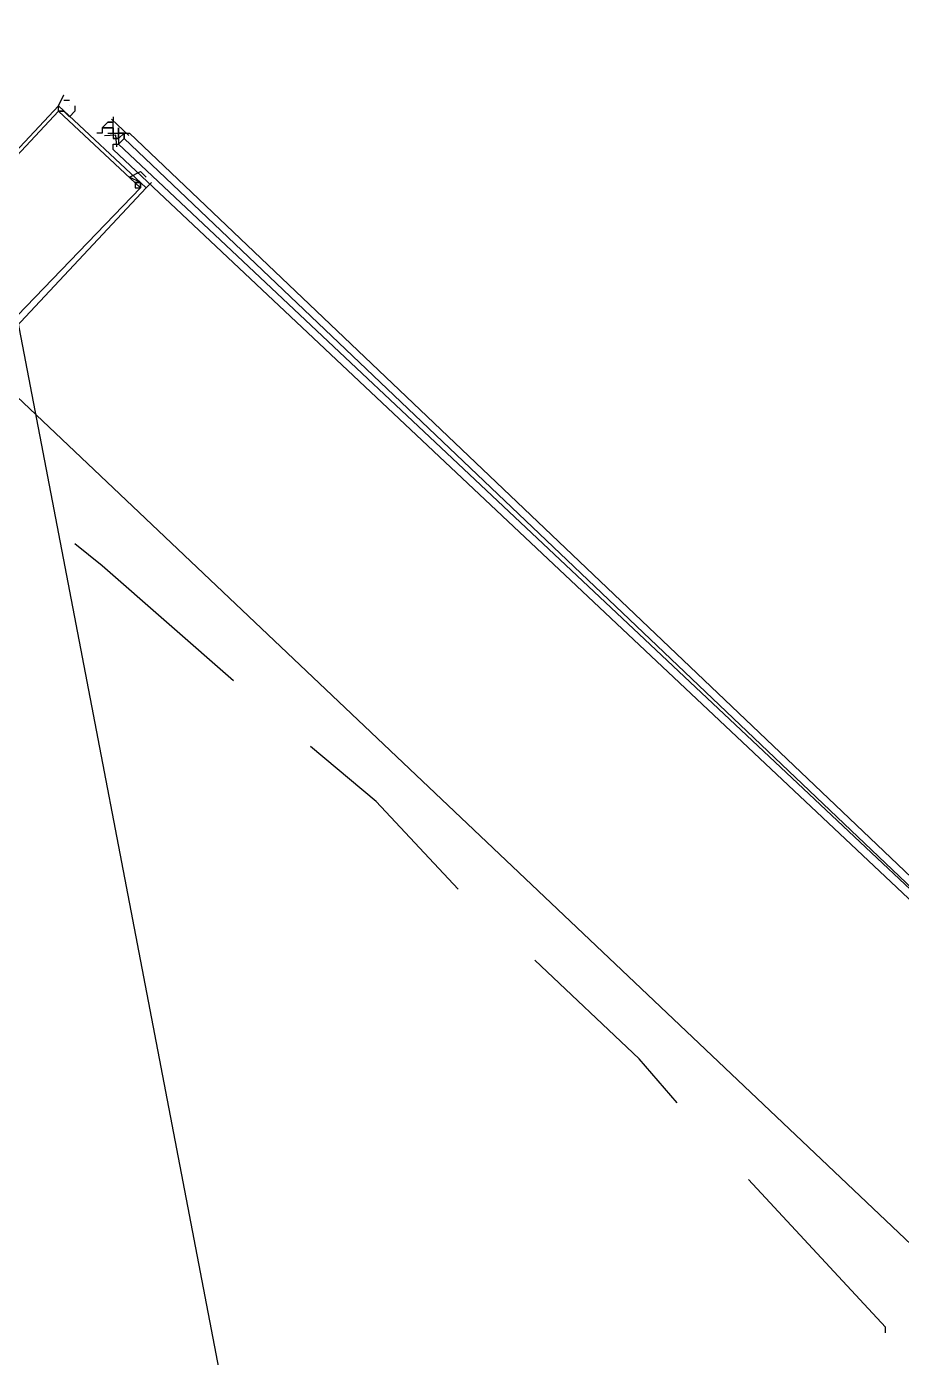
# Model space of a CAD drawing. Header units: feet. Extents: x -84 to 198, y -22 to 181.
# Drawn here: x 117.269 to 119.399, y 55.771 to 59.011 of the extents above; entities that cross this region are included whole.
import ezdxf

# ---------------------------------------------------------------- set-up
doc = ezdxf.new("R2010")
doc.units = ezdxf.units.FT
doc.layers.add('A-LINEA', color=7, linetype='CONTINUOUS')

msp = doc.modelspace()

# ---------------------------------------------------------------- linework, layer by layer
at = {"layer": 'A-LINEA'}
for p, q in [((121.3249, 37.0601), (117.1103, 59.0105)), ((121.3249, 37.0601), (117.1103, 59.0105)), ((117.3733, 58.8178), (117.3733, 58.8178)), ((117.3733, 58.8178), (117.3733, 58.8178)), ((117.4533, 58.7644), (117.4533, 58.7644)), ((117.4533, 58.7644), (117.4533, 58.7644)), ((117.4533, 58.7644), (117.4533, 58.7644)), ((117.4533, 58.7644), (117.4533, 58.7644)), ((117.4533, 58.7644), (117.4533, 58.7644)), ((117.4533, 58.7644), (117.4533, 58.7644)), ((117.4533, 58.7644), (117.4533, 58.7644)), ((117.4533, 58.7644), (117.4533, 58.7644)), ((117.4533, 58.7644), (117.4667, 58.7644)), ((117.4533, 58.7644), (117.4533, 58.7644)), ((117.4533, 58.7644), (117.4667, 58.7644)), ((117.4533, 58.7644), (117.4667, 58.7644)), ((117.4533, 58.7644), (117.4533, 58.7644)), ((117.4533, 58.7644), (117.4533, 58.7644)), ((117.4533, 58.7644), (117.4533, 58.7644)), ((117.4533, 58.7644), (117.4533, 58.7644)), ((117.4533, 58.7644), (117.4533, 58.7644)), ((117.4667, 58.7644), (117.4533, 58.7644)), ((117.4533, 58.7644), (117.4533, 58.7644)), ((117.4533, 58.7644), (117.4533, 58.7644)), ((117.4533, 58.7644), (117.4533, 58.7644)), ((117.4533, 58.7644), (117.4533, 58.7644)), ((117.4533, 58.7644), (117.4533, 58.7644)), ((117.4533, 58.7644), (117.4533, 58.7644)), ((117.4533, 58.7644), (117.4533, 58.7644)), ((117.4533, 58.7644), (117.4533, 58.7644)), ((117.4533, 58.7644), (117.4533, 58.7644)), ((117.4533, 58.7644), (117.4533, 58.7644)), ((117.4533, 58.7644), (117.4667, 58.7644)), ((117.4533, 58.7644), (117.4533, 58.7644)), ((117.4533, 58.7644), (117.4667, 58.7644)), ((117.4533, 58.7644), (117.4667, 58.7644)), ((117.4533, 58.7644), (117.4533, 58.7644)), ((117.4533, 58.7644), (117.4533, 58.7644)), ((117.4533, 58.7644), (117.4533, 58.7644)), ((117.4533, 58.7644), (117.4533, 58.7644)), ((117.4533, 58.7644), (117.4533, 58.7644)), ((117.4667, 58.7644), (117.4533, 58.7644)), ((117.4533, 58.7644), (117.4533, 58.7644)), ((117.4533, 58.7644), (117.4533, 58.7644)), ((117.4667, 58.7778), (117.4667, 58.7778)), ((117.4667, 58.7778), (117.48, 58.7778)), ((117.4667, 58.7778), (117.4667, 58.7778)), ((117.4667, 58.7778), (117.4667, 58.7778)), ((117.4667, 58.7778), (117.4667, 58.7778)), ((117.4667, 58.7778), (117.4667, 58.7778)), ((117.4667, 58.7778), (117.4667, 58.7778)), ((117.4667, 58.7778), (117.4667, 58.7778)), ((117.4667, 58.7778), (117.48, 58.7778)), ((117.4667, 58.7778), (117.4667, 58.7778)), ((117.4667, 58.7778), (117.48, 58.7778)), ((117.4667, 58.7778), (117.4667, 58.7778)), ((117.4667, 58.7778), (117.4667, 58.7778)), ((117.4667, 58.7778), (117.4667, 58.7778)), ((117.4667, 58.7778), (117.4667, 58.7778)), ((117.4667, 58.7778), (117.4667, 58.7778)), ((117.4667, 58.7778), (117.4667, 58.7778)), ((117.4667, 58.7778), (117.48, 58.7778)), ((117.4667, 58.7644), (117.48, 58.7644)), ((117.4667, 58.7644), (117.4667, 58.7644)), ((117.4667, 58.7644), (117.4667, 58.7644)), ((117.4667, 58.7644), (117.48, 58.7644)), ((117.4667, 58.7644), (117.4667, 58.7644)), ((117.4667, 58.7644), (117.4667, 58.7644)), ((117.4667, 58.7644), (117.4667, 58.7644)), ((117.4667, 58.7644), (117.4667, 58.7644)), ((117.4667, 58.7644), (117.4667, 58.7644)), ((117.4667, 58.7644), (117.4667, 58.7644)), ((117.4667, 58.7644), (117.4667, 58.7644)), ((117.4667, 58.7644), (117.4667, 58.7644)), ((117.4667, 58.7644), (117.4667, 58.7644)), ((117.4667, 58.7644), (117.4667, 58.7644)), ((117.4667, 58.7644), (117.4667, 58.7644)), ((117.4667, 58.7644), (117.4667, 58.7644)), ((117.4667, 58.7644), (117.4667, 58.7644)), ((117.4667, 58.7644), (117.4667, 58.7644)), ((117.4667, 58.7644), (117.4667, 58.7644)), ((117.4667, 58.7644), (117.4667, 58.7644)), ((117.4667, 58.7644), (117.4667, 58.7644)), ((117.48, 58.7644), (117.4667, 58.7644)), ((117.48, 58.7644), (117.4667, 58.7644)), ((117.4667, 58.7644), (117.4667, 58.7644)), ((117.4667, 58.7644), (117.4667, 58.7644)), ((117.4667, 58.7644), (117.48, 58.7644)), ((117.4667, 58.7644), (117.4667, 58.7644)), ((117.4667, 58.7644), (117.4667, 58.7644)), ((117.4667, 58.7644), (117.48, 58.7644)), ((117.4667, 58.7644), (117.4667, 58.7644)), ((117.4667, 58.7644), (117.4667, 58.7644)), ((117.4667, 58.7644), (117.4667, 58.7644)), ((117.4667, 58.7644), (117.4667, 58.7644)), ((117.4667, 58.7644), (117.4667, 58.7644)), ((117.4667, 58.7644), (117.4667, 58.7644)), ((117.4667, 58.7644), (117.4667, 58.7644)), ((117.4667, 58.7644), (117.4667, 58.7644)), ((117.4667, 58.7644), (117.4667, 58.7644)), ((117.4667, 58.7644), (117.4667, 58.7644)), ((117.4667, 58.7644), (117.4667, 58.7644)), ((117.4667, 58.7644), (117.4667, 58.7644)), ((117.4667, 58.7644), (117.4667, 58.7644)), ((117.4667, 58.7644), (117.4667, 58.7644)), ((117.4667, 58.7644), (117.4667, 58.7644)), ((117.4667, 58.7644), (117.4667, 58.7644)), ((117.4667, 58.7644), (117.4667, 58.7644)), ((117.48, 58.7644), (117.4667, 58.7644)), ((117.48, 58.7644), (117.4667, 58.7644)), ((117.4667, 58.7644), (117.4667, 58.7644)), ((117.4667, 58.7644), (117.4667, 58.7644)), ((117.4761, 58.7852), (117.5181, 58.7452)), ((117.4761, 58.7852), (117.5181, 58.7452)), ((117.48, 58.7911), (117.48, 58.7778)), ((117.48, 58.7911), (117.48, 58.7778)), ((117.48, 58.7778), (117.48, 58.7778)), ((117.48, 58.7778), (117.48, 58.7778)), ((117.48, 58.7778), (117.48, 58.7778)), ((117.48, 58.7778), (117.48, 58.7778)), ((117.48, 58.7778), (117.48, 58.7778)), ((117.48, 58.7778), (117.48, 58.7778)), ((117.48, 58.7778), (117.48, 58.7778)), ((117.48, 58.7778), (117.48, 58.7778)), ((117.48, 58.7778), (117.48, 58.7778)), ((117.48, 58.7778), (117.48, 58.7778)), ((117.48, 58.7778), (117.48, 58.7778)), ((117.48, 58.7778), (117.48, 58.7778)), ((117.48, 58.7778), (117.48, 58.7778)), ((117.48, 58.7778), (117.48, 58.7778)), ((117.48, 58.7644), (117.48, 58.7778)), ((117.48, 58.7644), (117.48, 58.7778)), ((117.48, 58.7778), (117.48, 58.7778)), ((117.48, 58.7644), (117.48, 58.7778)), ((117.48, 58.7778), (117.48, 58.7778)), ((117.48, 58.7778), (117.48, 58.7778)), ((117.48, 58.7778), (117.48, 58.7778)), ((117.48, 58.7778), (117.48, 58.7778)), ((117.48, 58.7778), (117.48, 58.7778)), ((117.48, 58.7778), (117.48, 58.7778)), ((117.48, 58.7778), (117.48, 58.7778)), ((117.48, 58.7778), (117.48, 58.7778)), ((117.48, 58.7778), (117.48, 58.7778)), ((117.48, 58.7778), (117.48, 58.7778)), ((117.48, 58.7778), (117.48, 58.7778)), ((117.48, 58.7778), (117.48, 58.7778)), ((117.48, 58.7778), (117.48, 58.7778)), ((117.48, 58.7778), (117.48, 58.7778)), ((117.48, 58.7644), (117.48, 58.7778)), ((117.48, 58.7644), (117.48, 58.7778)), ((117.48, 58.7778), (117.48, 58.7778)), ((117.48, 58.7644), (117.48, 58.7778)), ((117.48, 58.7644), (117.48, 58.7644)), ((117.48, 58.7644), (117.48, 58.7644)), ((117.48, 58.7644), (117.48, 58.7644)), ((117.48, 58.7644), (117.48, 58.7644)), ((117.48, 58.7644), (117.48, 58.7644)), ((117.48, 58.7644), (117.48, 58.7644)), ((117.48, 58.7644), (117.48, 58.7644)), ((117.48, 58.7644), (117.48, 58.7644)), ((117.48, 58.7644), (117.48, 58.7644)), ((117.48, 58.7644), (117.48, 58.7644)), ((117.48, 58.7644), (117.48, 58.7644)), ((117.48, 58.7644), (117.48, 58.7644)), ((117.48, 58.7644), (117.48, 58.7644)), ((117.48, 58.7644), (117.48, 58.7644)), ((117.48, 58.7644), (117.48, 58.7644)), ((117.48, 58.7644), (117.48, 58.7644)), ((117.48, 58.7644), (117.48, 58.7644)), ((117.48, 58.7644), (117.48, 58.7644)), ((117.48, 58.7644), (117.48, 58.7644)), ((117.48, 58.7644), (117.48, 58.7511)), ((117.48, 58.7644), (117.48, 58.7644)), ((117.48, 58.7644), (117.48, 58.7644)), ((117.48, 58.7644), (117.48, 58.7644)), ((117.48, 58.7644), (117.48, 58.7644)), ((117.48, 58.7644), (117.48, 58.7644)), ((117.48, 58.7644), (117.48, 58.7644)), ((117.48, 58.7644), (117.48, 58.7644)), ((117.48, 58.7644), (117.48, 58.7644)), ((117.48, 58.7644), (117.48, 58.7644)), ((117.48, 58.7644), (117.48, 58.7644)), ((117.48, 58.7644), (117.48, 58.7644)), ((117.48, 58.7644), (117.48, 58.7644)), ((117.48, 58.7644), (117.48, 58.7644)), ((117.48, 58.7644), (117.48, 58.7644)), ((117.48, 58.7644), (117.48, 58.7644)), ((117.48, 58.7644), (117.48, 58.7644)), ((117.48, 58.7644), (117.48, 58.7644)), ((117.48, 58.7644), (117.48, 58.7644)), ((117.48, 58.7644), (117.48, 58.7644)), ((117.48, 58.7644), (117.48, 58.7644)), ((117.48, 58.7644), (117.48, 58.7644)), ((117.48, 58.7644), (117.48, 58.7644)), ((117.48, 58.7644), (117.48, 58.7644)), ((117.48, 58.7644), (117.48, 58.7644)), ((117.48, 58.7644), (117.48, 58.7644)), ((117.48, 58.7644), (117.48, 58.7644)), ((117.48, 58.7644), (117.48, 58.7644)), ((117.48, 58.7644), (117.48, 58.7511)), ((117.48, 58.7644), (117.48, 58.7644)), ((117.48, 58.7644), (117.48, 58.7644)), ((117.48, 58.7644), (117.48, 58.7644)), ((117.48, 58.7644), (117.48, 58.7644)), ((117.48, 58.7644), (117.48, 58.7644)), ((117.48, 58.7644), (117.48, 58.7644)), ((117.48, 58.7644), (117.48, 58.7644)), ((117.48, 58.7644), (117.48, 58.7644)), ((117.4933, 58.7644), (117.4933, 58.7644)), ((117.4933, 58.7644), (117.4933, 58.7644)), ((117.4933, 58.7644), (117.4933, 58.7644)), ((117.4933, 58.7644), (117.4933, 58.7644)), ((117.4933, 58.7644), (117.4933, 58.7644)), ((117.4933, 58.7644), (117.4933, 58.7644)), ((117.4933, 58.7644), (117.4933, 58.7644)), ((117.4933, 58.7644), (117.4933, 58.7644)), ((117.4933, 58.7644), (117.4933, 58.7644)), ((117.4933, 58.7644), (117.4933, 58.7644)), ((117.4933, 58.7644), (117.4933, 58.7644)), ((117.4933, 58.7644), (117.4933, 58.7644)), ((117.4933, 58.7644), (117.4933, 58.7511)), ((117.4933, 58.7644), (117.4933, 58.7644)), ((117.4933, 58.7644), (117.4933, 58.7644)), ((117.4933, 58.7511), (117.4933, 58.7644)), ((117.4933, 58.7511), (117.4933, 58.7644)), ((117.4933, 58.7644), (117.4933, 58.7644)), ((117.4933, 58.7644), (117.4933, 58.7644)), ((117.4933, 58.7644), (117.4933, 58.7644)), ((117.4933, 58.7644), (117.4933, 58.7644)), ((117.4933, 58.7644), (117.4933, 58.7644)), ((117.4933, 58.7644), (117.4933, 58.7644)), ((117.4933, 58.7644), (117.4933, 58.7644)), ((117.4933, 58.7644), (117.4933, 58.7644)), ((117.4933, 58.7644), (117.4933, 58.7644)), ((117.4933, 58.7644), (117.4933, 58.7644)), ((117.4933, 58.7644), (117.4933, 58.7644)), ((117.4933, 58.7644), (117.4933, 58.7644)), ((117.4933, 58.7644), (117.4933, 58.7511)), ((117.4933, 58.7644), (117.4933, 58.7644)), ((117.4933, 58.7644), (117.4933, 58.7644)), ((117.4933, 58.7511), (117.4933, 58.7644)), ((117.4933, 58.7511), (117.4933, 58.7644)), ((117.44, 58.7511), (117.44, 58.7511)), ((117.44, 58.7511), (117.44, 58.7511)), ((117.44, 58.7511), (117.44, 58.7511)), ((117.44, 58.7511), (117.44, 58.7511)), ((117.4533, 58.7511), (117.4533, 58.7511)), ((117.4533, 58.7511), (117.4533, 58.7511)), ((117.4533, 58.7511), (117.4533, 58.7511)), ((117.4533, 58.7511), (117.4533, 58.7511)), ((117.4533, 58.7511), (117.4533, 58.7511)), ((117.4533, 58.7511), (117.4533, 58.7511)), ((117.4533, 58.7511), (117.4533, 58.7511)), ((117.4533, 58.7511), (117.4533, 58.7511)), ((117.4667, 58.7511), (117.4667, 58.7511)), ((117.4667, 58.7511), (117.4667, 58.7511)), ((117.4667, 58.7511), (117.4667, 58.7511)), ((117.4667, 58.7511), (117.4667, 58.7511)), ((117.4667, 58.7511), (117.4667, 58.7511)), ((117.4667, 58.7511), (117.4667, 58.7511)), ((117.4667, 58.7511), (117.4667, 58.7511)), ((117.4667, 58.7511), (117.4667, 58.7511)), ((117.48, 58.7511), (117.48, 58.7511)), ((117.48, 58.7511), (117.48, 58.7511)), ((117.48, 58.7511), (117.48, 58.7511)), ((117.48, 58.7511), (117.48, 58.7511)), ((117.48, 58.7511), (117.48, 58.7511)), ((117.48, 58.7511), (117.48, 58.7511)), ((117.48, 58.7511), (117.48, 58.7511)), ((117.48, 58.7511), (117.48, 58.7511)), ((117.48, 58.7511), (117.48, 58.7511)), ((117.48, 58.7511), (117.48, 58.7511)), ((117.48, 58.7511), (117.48, 58.7511)), ((117.48, 58.7511), (117.48, 58.7511)), ((117.48, 58.7511), (117.48, 58.7511)), ((117.48, 58.7511), (117.48, 58.7511)), ((117.48, 58.7511), (117.48, 58.7511)), ((117.48, 58.7511), (117.4933, 58.7511)), ((117.48, 58.7511), (117.48, 58.7511)), ((117.48, 58.7511), (117.48, 58.7511)), ((117.48, 58.7511), (117.48, 58.7511)), ((117.48, 58.7511), (117.48, 58.7511)), ((117.48, 58.7511), (117.48, 58.7511)), ((117.48, 58.7511), (117.48, 58.7511)), ((117.48, 58.7511), (117.48, 58.7511)), ((117.48, 58.7511), (117.48, 58.7511)), ((117.48, 58.7511), (117.48, 58.7511)), ((117.48, 58.7511), (117.48, 58.7511)), ((117.48, 58.7511), (117.48, 58.7511)), ((117.48, 58.7511), (117.48, 58.7511)), ((117.48, 58.7511), (117.48, 58.7511)), ((117.48, 58.7511), (117.48, 58.7511)), ((117.48, 58.7511), (117.48, 58.7511)), ((117.48, 58.7511), (117.48, 58.7511)), ((117.48, 58.7511), (117.48, 58.7511)), ((117.48, 58.7511), (117.48, 58.7511)), ((117.48, 58.7511), (117.48, 58.7511)), ((117.48, 58.7511), (117.48, 58.7511)), ((117.48, 58.7511), (117.48, 58.7511)), ((117.48, 58.7511), (117.48, 58.7511)), ((117.48, 58.7511), (117.48, 58.7511)), ((117.48, 58.7511), (117.48, 58.7511)), ((117.48, 58.7511), (117.48, 58.7511)), ((117.48, 58.7511), (117.48, 58.7511)), ((117.48, 58.7511), (117.48, 58.7511)), ((117.48, 58.7511), (117.48, 58.7511)), ((117.48, 58.7511), (117.4933, 58.7511)), ((117.48, 58.7511), (117.48, 58.7511)), ((117.48, 58.7511), (117.48, 58.7511)), ((117.48, 58.7511), (117.48, 58.7511)), ((117.48, 58.7511), (117.48, 58.7511)), ((117.48, 58.7511), (117.48, 58.7511)), ((117.48, 58.7511), (117.48, 58.7511)), ((117.48, 58.7511), (117.48, 58.7511)), ((117.48, 58.7511), (117.48, 58.7511)), ((117.48, 58.7511), (117.48, 58.7511)), ((117.48, 58.7511), (117.48, 58.7511)), ((117.48, 58.7511), (117.48, 58.7511)), ((117.48, 58.7511), (117.48, 58.7511)), ((117.48, 58.7511), (117.48, 58.7511)), ((117.48, 58.7378), (117.48, 58.7378)), ((117.48, 58.7378), (117.48, 58.7378)), ((117.48, 58.7378), (117.4933, 58.7378)), ((117.48, 58.7378), (117.4933, 58.7378)), ((117.4933, 58.7378), (117.48, 58.7378)), ((117.48, 58.7378), (117.48, 58.7378)), ((117.4933, 58.7378), (117.48, 58.7378)), ((117.48, 58.7378), (117.48, 58.7378)), ((117.48, 58.7378), (117.48, 58.7378)), ((117.48, 58.7378), (117.4933, 58.7378)), ((117.48, 58.7378), (117.4933, 58.7378)), ((117.4933, 58.7378), (117.48, 58.7378)), ((117.48, 58.7378), (117.48, 58.7378)), ((117.4933, 58.7378), (117.48, 58.7378)), ((117.4933, 58.7378), (117.4933, 58.7511)), ((117.4933, 58.7511), (117.4933, 58.7511)), ((117.4933, 58.7511), (117.4933, 58.7378)), ((117.4933, 58.7511), (117.4933, 58.7511)), ((117.4933, 58.7511), (117.4933, 58.7511)), ((117.4933, 58.7511), (117.4933, 58.7511)), ((117.4933, 58.7511), (117.4933, 58.7511)), ((117.4933, 58.7511), (117.4933, 58.7511)), ((117.4933, 58.7511), (117.4933, 58.7511)), ((117.4933, 58.7511), (117.4933, 58.7511)), ((117.4933, 58.7511), (117.4933, 58.7511)), ((117.4933, 58.7511), (117.5067, 58.7511)), ((117.4933, 58.7511), (117.4933, 58.7511)), ((117.4933, 58.7511), (117.4933, 58.7511)), ((117.4933, 58.7511), (117.4933, 58.7511)), ((117.4933, 58.7511), (117.4933, 58.7511)), ((117.4933, 58.7511), (117.4933, 58.7511)), ((117.4933, 58.7511), (117.4933, 58.7511)), ((117.4933, 58.7511), (117.4933, 58.7511)), ((117.4933, 58.7511), (117.4933, 58.7511)), ((117.4933, 58.7511), (117.4933, 58.7511)), ((117.4933, 58.7511), (117.4933, 58.7511)), ((117.4933, 58.7511), (117.4933, 58.7511)), ((117.4933, 58.7511), (117.4933, 58.7511)), ((117.4933, 58.7511), (117.4933, 58.7511)), ((117.4933, 58.7511), (117.4933, 58.7511)), ((117.5067, 58.7511), (117.4933, 58.7511)), ((117.4933, 58.7511), (117.4933, 58.7511)), ((117.4933, 58.7511), (117.4933, 58.7511)), ((117.5067, 58.7511), (117.4933, 58.7378)), ((117.5067, 58.7511), (117.4933, 58.7511)), ((117.5067, 58.7511), (117.4933, 58.7511)), ((117.4933, 58.7511), (117.4933, 58.7511)), ((117.4933, 58.7511), (117.4933, 58.7511)), ((117.4933, 58.7511), (117.4933, 58.7511)), ((117.4933, 58.7511), (117.4933, 58.7511)), ((117.4933, 58.7378), (117.4933, 58.7511)), ((117.4933, 58.7511), (117.4933, 58.7511)), ((117.4933, 58.7511), (117.4933, 58.7378)), ((117.4933, 58.7511), (117.4933, 58.7511)), ((117.4933, 58.7511), (117.4933, 58.7511)), ((117.4933, 58.7511), (117.4933, 58.7511)), ((117.4933, 58.7511), (117.4933, 58.7511)), ((117.4933, 58.7511), (117.4933, 58.7511)), ((117.4933, 58.7511), (117.4933, 58.7511)), ((117.4933, 58.7511), (117.4933, 58.7511)), ((117.4933, 58.7511), (117.4933, 58.7511)), ((117.4933, 58.7511), (117.5067, 58.7511)), ((117.4933, 58.7511), (117.4933, 58.7511)), ((117.4933, 58.7511), (117.4933, 58.7511)), ((117.4933, 58.7511), (117.4933, 58.7511)), ((117.4933, 58.7511), (117.4933, 58.7511)), ((117.4933, 58.7511), (117.4933, 58.7511)), ((117.4933, 58.7511), (117.4933, 58.7511)), ((117.4933, 58.7511), (117.4933, 58.7511)), ((117.4933, 58.7511), (117.4933, 58.7511)), ((117.4933, 58.7511), (117.4933, 58.7511)), ((117.4933, 58.7511), (117.4933, 58.7511)), ((117.4933, 58.7511), (117.4933, 58.7511)), ((117.4933, 58.7511), (117.4933, 58.7511)), ((117.4933, 58.7511), (117.4933, 58.7511)), ((117.4933, 58.7511), (117.4933, 58.7511)), ((117.5067, 58.7511), (117.4933, 58.7511)), ((117.4933, 58.7511), (117.4933, 58.7511)), ((117.4933, 58.7511), (117.4933, 58.7511)), ((117.5067, 58.7511), (117.4933, 58.7378)), ((117.5067, 58.7511), (117.4933, 58.7511)), ((117.5067, 58.7511), (117.4933, 58.7511)), ((117.4933, 58.7511), (117.4933, 58.7511)), ((117.4933, 58.7511), (117.4933, 58.7511)), ((117.4933, 58.7511), (117.4933, 58.7511)), ((117.4933, 58.7511), (117.4933, 58.7511)), ((117.4933, 58.7378), (117.4933, 58.7378)), ((117.4933, 58.7378), (117.4933, 58.7378)), ((117.4933, 58.7378), (117.4933, 58.7378)), ((117.4933, 58.7378), (117.4933, 58.7378)), ((117.4933, 58.7378), (117.4933, 58.7244)), ((117.4933, 58.7378), (117.4933, 58.7244)), ((117.4933, 58.7378), (117.4933, 58.7244)), ((117.4933, 58.7378), (117.4933, 58.7244)), ((117.4933, 58.7378), (117.4933, 58.7378)), ((117.4933, 58.7378), (117.4933, 58.7378)), ((117.4933, 58.7378), (117.4933, 58.7378)), ((117.4933, 58.7378), (117.4933, 58.7378)), ((117.4933, 58.7378), (117.4933, 58.7378)), ((117.4933, 58.7378), (117.4933, 58.7378)), ((117.4933, 58.7378), (117.4933, 58.7378)), ((117.4933, 58.7378), (117.4933, 58.7378)), ((117.4933, 58.7378), (117.4933, 58.7378)), ((117.4933, 58.7378), (117.4933, 58.7378)), ((117.4933, 58.7378), (117.4933, 58.7378)), ((117.4933, 58.7378), (117.4933, 58.7378)), ((117.4933, 58.7378), (117.4933, 58.7378)), ((117.4933, 58.7378), (117.4933, 58.7378)), ((117.4933, 58.7378), (117.4933, 58.7378)), ((117.4933, 58.7378), (117.4933, 58.7378)), ((117.4933, 58.7378), (117.4933, 58.7378)), ((117.4933, 58.7378), (117.4933, 58.7378)), ((117.4933, 58.7378), (117.4933, 58.7378)), ((117.4933, 58.7378), (117.4933, 58.7378)), ((117.4933, 58.7378), (117.4933, 58.7378)), ((117.4933, 58.7378), (117.4933, 58.7244)), ((117.4933, 58.7378), (117.4933, 58.7244)), ((117.4933, 58.7378), (117.4933, 58.7244)), ((117.4933, 58.7378), (117.4933, 58.7244)), ((117.4933, 58.7378), (117.4933, 58.7378)), ((117.4933, 58.7378), (117.4933, 58.7378)), ((117.4933, 58.7378), (117.4933, 58.7378)), ((117.4933, 58.7378), (117.4933, 58.7378)), ((117.4933, 58.7378), (117.4933, 58.7378)), ((117.4933, 58.7378), (117.4933, 58.7378)), ((117.4933, 58.7378), (117.4933, 58.7378)), ((117.4933, 58.7378), (117.4933, 58.7378)), ((117.4933, 58.7378), (117.4933, 58.7378)), ((117.4933, 58.7378), (117.4933, 58.7378)), ((117.4933, 58.7378), (117.4933, 58.7378)), ((117.4933, 58.7378), (117.4933, 58.7378)), ((117.4933, 58.7378), (117.4933, 58.7378)), ((117.4933, 58.7378), (117.4933, 58.7378)), ((117.4933, 58.7378), (117.4933, 58.7378)), ((117.4933, 58.7378), (117.4933, 58.7378)), ((117.4933, 58.7378), (117.4933, 58.7378)), ((117.5067, 58.7511), (117.5067, 58.7511)), ((117.5067, 58.7511), (117.5067, 58.7511)), ((117.5067, 58.7511), (117.5067, 58.7511)), ((117.5067, 58.7511), (117.5067, 58.7511)), ((117.5067, 58.7511), (117.5067, 58.7511)), ((117.5067, 58.7511), (117.5067, 58.7511)), ((117.5067, 58.7511), (117.5067, 58.7511)), ((117.5067, 58.7511), (117.5067, 58.7511)), ((117.5067, 58.7511), (117.5067, 58.7511)), ((117.5067, 58.7511), (117.5067, 58.7511)), ((117.5067, 58.7511), (117.5067, 58.7511)), ((117.5067, 58.7511), (117.5067, 58.7511)), ((117.5067, 58.7511), (117.5067, 58.7511)), ((117.5067, 58.7511), (117.5067, 58.7511)), ((117.5067, 58.7511), (117.5067, 58.7511)), ((117.5067, 58.7511), (117.52, 58.7511)), ((117.5067, 58.7511), (117.5067, 58.7511)), ((117.5067, 58.7511), (117.5067, 58.7511)), ((117.5067, 58.7511), (117.5067, 58.7511)), ((117.5067, 58.7511), (117.5067, 58.7511)), ((117.5067, 58.7511), (117.5067, 58.7378)), ((117.5067, 58.7511), (117.5067, 58.7511)), ((117.5067, 58.7511), (117.5067, 58.7511)), ((117.5067, 58.7511), (117.5067, 58.7511)), ((117.5067, 58.7511), (117.5067, 58.7511)), ((117.5067, 58.7511), (117.5067, 58.7511)), ((117.5067, 58.7511), (117.5067, 58.7511)), ((117.5067, 58.7511), (117.5067, 58.7511)), ((117.5067, 58.7511), (117.5067, 58.7511)), ((117.5067, 58.7511), (117.5067, 58.7511)), ((117.5067, 58.7511), (117.5067, 58.7511)), ((117.5067, 58.7511), (117.5067, 58.7511)), ((117.5067, 58.7511), (117.5067, 58.7511)), ((117.5067, 58.7511), (117.5067, 58.7511)), ((117.5067, 58.7511), (117.5067, 58.7511)), ((117.5067, 58.7511), (117.5067, 58.7511)), ((117.5067, 58.7511), (117.52, 58.7511)), ((117.5067, 58.7511), (117.5067, 58.7511)), ((117.5067, 58.7511), (117.5067, 58.7511)), ((117.5067, 58.7511), (117.5067, 58.7511)), ((117.5067, 58.7511), (117.5067, 58.7511)), ((117.5067, 58.7511), (117.5067, 58.7378)), ((117.5067, 58.7378), (117.5067, 58.7378)), ((117.5067, 58.7378), (117.5067, 58.7378)), ((117.5067, 58.7378), (117.5067, 58.7378)), ((117.5067, 58.7378), (117.5067, 58.7378)), ((117.5067, 58.7378), (117.5067, 58.7378)), ((117.5067, 58.7378), (117.5067, 58.7378)), ((117.5067, 58.7378), (117.5067, 58.7378)), ((117.5067, 58.7378), (117.5067, 58.7378)), ((117.5067, 58.7378), (117.5067, 58.7378)), ((117.5067, 58.7378), (117.5067, 58.7378)), ((117.5067, 58.7378), (117.5067, 58.7378)), ((117.5067, 58.7378), (117.5067, 58.7378)), ((117.5067, 58.7378), (117.5067, 58.7378)), ((117.5067, 58.7378), (117.5067, 58.7378)), ((117.5067, 58.7378), (117.5067, 58.7378)), ((117.5067, 58.7378), (117.5067, 58.7378)), ((117.5067, 58.7378), (117.5067, 58.7378)), ((117.5067, 58.7378), (117.5067, 58.7378)), ((117.5067, 58.7378), (117.5067, 58.7378)), ((117.5067, 58.7378), (117.5067, 58.7378)), ((117.5067, 58.7378), (117.5067, 58.7378)), ((117.5067, 58.7378), (117.5067, 58.7378)), ((117.48, 58.7244), (117.48, 58.7244)), ((117.48, 58.7244), (117.48, 58.7244)), ((117.48, 58.7244), (117.48, 58.7244)), ((117.48, 58.7244), (117.48, 58.7244)), ((117.48, 58.7244), (117.48, 58.7244)), ((117.48, 58.7244), (117.48, 58.7244)), ((117.48, 58.7244), (117.4933, 58.7244)), ((117.48, 58.7244), (117.48, 58.7244)), ((117.48, 58.7244), (117.4933, 58.7244)), ((117.48, 58.7244), (117.48, 58.7244)), ((117.48, 58.7244), (117.48, 58.7244)), ((117.48, 58.7244), (117.48, 58.7244)), ((117.48, 58.7244), (117.48, 58.7244)), ((117.48, 58.7244), (117.48, 58.7244)), ((117.48, 58.7244), (117.48, 58.7244)), ((117.48, 58.7244), (117.4933, 58.7244)), ((117.48, 58.7244), (117.48, 58.7244)), ((117.48, 58.7244), (117.4933, 58.7244)), ((117.48, 58.7111), (117.48, 58.7111)), ((117.48, 58.7111), (117.48, 58.7111)), ((117.4933, 58.7244), (117.4933, 58.7244)), ((117.4933, 58.7244), (117.4933, 58.7244)), ((117.4933, 58.7244), (117.4933, 58.7244)), ((117.4933, 58.7244), (117.4933, 58.7244)), ((117.4933, 58.7244), (117.4933, 58.7244)), ((117.4933, 58.7244), (117.4933, 58.7244)), ((117.5467, 58.6311), (117.52, 58.6444)), ((117.5467, 58.6311), (117.52, 58.6444)), ((117.5333, 58.6444), (117.5333, 58.6444)), ((117.5333, 58.6444), (117.5333, 58.6444)), ((117.5733, 58.6444), (117.5733, 58.6444)), ((117.5733, 58.6444), (117.5733, 58.6444)), ((117.5333, 58.6311), (117.5333, 58.6311)), ((117.5333, 58.6311), (117.5333, 58.6311)), ((117.16, 58.1911), (119.48, 55.9911)), ((117.16, 58.1911), (119.48, 55.9911))]:
    msp.add_line(p, q, dxfattribs=at)
for points in [[(117.3867, 58.8178), (117.3867, 58.8178), (117.3867, 58.8044), (117.3867, 58.8044), (117.3733, 58.7911), (117.3733, 58.7911), (117.36, 58.8044), (117.36, 58.8044), (117.36, 58.8044), (117.36, 58.8044), (117.36, 58.8044), (117.3467, 58.8044), (117.3467, 58.8044), (117.3467, 58.8044), (117.3467, 58.8044), (117.3467, 58.8044), (117.3467, 58.8178), (117.3467, 58.8178), (117.3467, 58.8178), (117.3467, 58.8178), (117.36, 58.8444), (117.36, 58.8444)], [(117.3867, 58.8178), (117.3867, 58.8178), (117.3867, 58.8044), (117.3867, 58.8044), (117.3733, 58.7911), (117.3733, 58.7911), (117.36, 58.8044), (117.36, 58.8044), (117.36, 58.8044), (117.36, 58.8044), (117.36, 58.8044), (117.3467, 58.8044), (117.3467, 58.8044), (117.3467, 58.8044), (117.3467, 58.8044), (117.3467, 58.8044), (117.3467, 58.8178), (117.3467, 58.8178), (117.3467, 58.8178), (117.3467, 58.8178), (117.36, 58.8444), (117.36, 58.8444)], [(117.36, 58.8311), (117.36, 58.8311), (117.3733, 58.8311), (117.3733, 58.8311)], [(117.36, 58.8311), (117.36, 58.8311), (117.3733, 58.8311), (117.3733, 58.8311)], [(116.9467, 58.3911), (117.16, 58.1911), (117.56, 58.6178), (117.3467, 58.8178), (116.9467, 58.3911)], [(116.9467, 58.3911), (117.16, 58.1911), (117.56, 58.6178), (117.3467, 58.8178), (116.9467, 58.3911)], [(116.96, 58.3911), (117.16, 58.2178), (117.5467, 58.6178), (117.3467, 58.8044), (116.96, 58.3911)], [(116.96, 58.3911), (117.16, 58.2178), (117.5467, 58.6178), (117.3467, 58.8044), (116.96, 58.3911)], [(117.48, 58.7778), (117.4667, 58.7778), (117.4533, 58.7644), (117.4533, 58.7511), (117.44, 58.7511)], [(117.48, 58.7778), (117.4667, 58.7778), (117.4533, 58.7644), (117.4533, 58.7511), (117.44, 58.7511)], [(117.4667, 58.7778), (117.4667, 58.7778), (117.48, 58.7778)], [(117.4667, 58.7778), (117.4667, 58.7778), (117.48, 58.7778)], [(117.48, 58.7644), (117.48, 58.7511), (117.48, 58.7644)], [(117.48, 58.7644), (117.48, 58.7511), (117.48, 58.7644)], [(117.4886, 58.7182), (117.4867, 58.746), (117.4589, 58.7449)], [(117.4886, 58.7182), (117.4867, 58.746), (117.4589, 58.7449)], [(117.4667, 58.7511), (117.48, 58.7511), (117.48, 58.7378)], [(117.4667, 58.7511), (117.48, 58.7511), (117.48, 58.7378)], [(117.48, 58.7111), (117.48, 58.7244), (117.4933, 58.7244), (117.5067, 58.7378), (117.5067, 58.7511), (117.52, 58.7511)], [(117.48, 58.7111), (117.48, 58.7244), (117.4933, 58.7244), (117.5067, 58.7378), (117.5067, 58.7511), (117.52, 58.7511)], [(117.52, 58.7511), (120.0133, 56.3778), (120, 56.3644), (117.5067, 58.7378), (117.5067, 58.7511), (117.52, 58.7511)], [(117.52, 58.7511), (120.0133, 56.3778), (120, 56.3644), (117.5067, 58.7378), (117.5067, 58.7511), (117.52, 58.7511)], [(117.4933, 58.7244), (120, 56.3644), (120, 56.3511), (119.9867, 56.3511), (117.48, 58.7111), (117.48, 58.7244), (117.4933, 58.7244)], [(117.4933, 58.7244), (120, 56.3644), (120, 56.3511), (119.9867, 56.3511), (117.48, 58.7111), (117.48, 58.7244), (117.4933, 58.7244)], [(117.52, 58.6444), (117.5467, 58.6578), (117.5467, 58.6578), (117.5467, 58.6578), (117.5467, 58.6578)], [(117.52, 58.6444), (117.5467, 58.6578), (117.5467, 58.6578), (117.5467, 58.6578), (117.5467, 58.6578)], [(117.5467, 58.6578), (117.56, 58.6444), (117.56, 58.6444), (117.56, 58.6444)], [(117.5467, 58.6578), (117.56, 58.6444), (117.56, 58.6444), (117.56, 58.6444)], [(117.5467, 58.6311), (117.5333, 58.6311), (117.5333, 58.6311), (117.5333, 58.6311), (117.5333, 58.6178), (117.5333, 58.6178), (117.5467, 58.6178), (117.5467, 58.6178), (117.5467, 58.6178), (117.5467, 58.6311), (117.5467, 58.6311), (117.56, 58.6178), (117.56, 58.6178), (117.5733, 58.6311), (117.5733, 58.6311)], [(117.5333, 58.6311), (117.5333, 58.6311), (117.5467, 58.6311), (117.5467, 58.6311), (117.5467, 58.6178)], [(117.5467, 58.6311), (117.5333, 58.6311), (117.5333, 58.6311), (117.5333, 58.6311), (117.5333, 58.6178), (117.5333, 58.6178), (117.5467, 58.6178), (117.5467, 58.6178), (117.5467, 58.6178), (117.5467, 58.6311), (117.5467, 58.6311), (117.56, 58.6178), (117.56, 58.6178), (117.5733, 58.6311), (117.5733, 58.6311)], [(117.5333, 58.6311), (117.5333, 58.6311), (117.5467, 58.6311), (117.5467, 58.6311), (117.5467, 58.6178)], [(117.7733, 57.4178), (117.4533, 57.6978), (117.3867, 57.7511)], [(117.7733, 57.4178), (117.4533, 57.6978), (117.3867, 57.7511)], [(118.32, 56.9111), (118.12, 57.1244), (117.96, 57.2578)], [(118.32, 56.9111), (118.12, 57.1244), (117.96, 57.2578)], [(118.8533, 56.3911), (118.76, 56.4978), (118.5067, 56.7378)], [(118.8533, 56.3911), (118.76, 56.4978), (118.5067, 56.7378)], [(119.36, 55.8311), (119.36, 55.8444), (119.0267, 56.2044)], [(119.36, 55.8311), (119.36, 55.8444), (119.0267, 56.2044)]]:
    msp.add_lwpolyline(points, dxfattribs=at)
msp.add_lwpolyline([(117.36, 58.8044), (117.3467, 58.8044), (117.3467, 58.8044), (117.36, 58.8044)], close=True, dxfattribs=at)
msp.add_lwpolyline([(117.36, 58.8044), (117.3467, 58.8044), (117.3467, 58.8044), (117.36, 58.8044)], close=True, dxfattribs=at)

doc.saveas('drawing.dxf')
